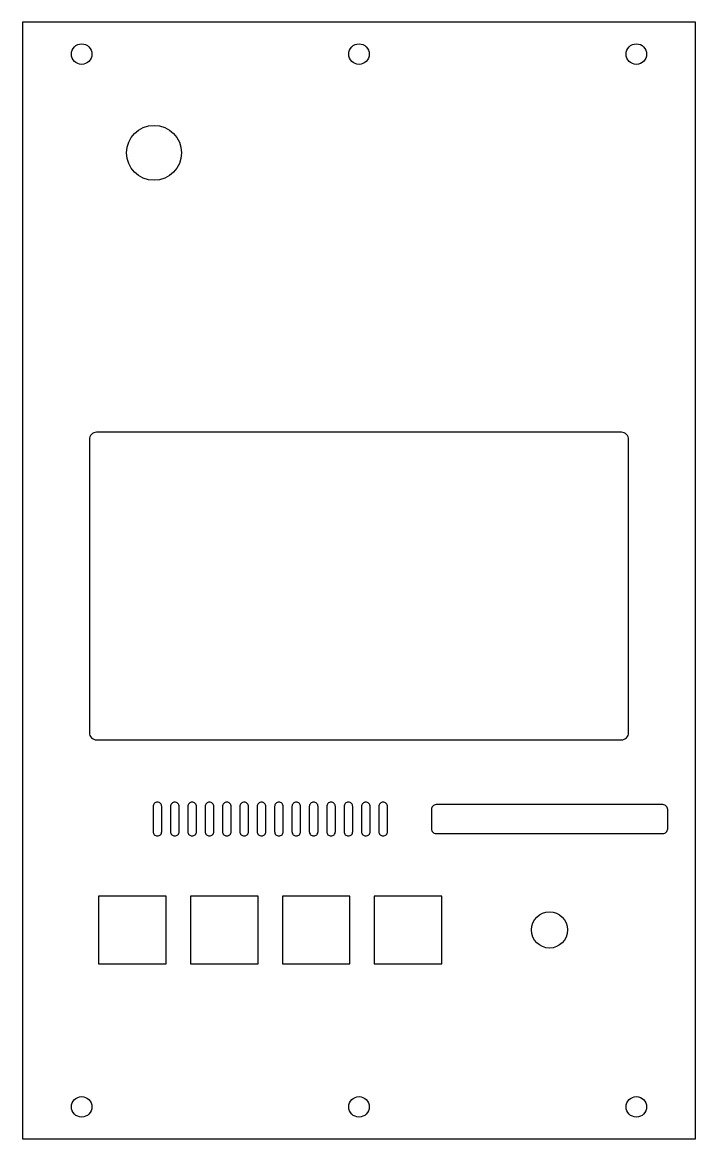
# Model space of a CAD drawing. Header units: millimetres. Extents: x 0 to 140, y 0 to 232.
import ezdxf

# ---------------------------------------------------------------- set-up
doc = ezdxf.new("R2010")
doc.units = ezdxf.units.MM

msp = doc.modelspace()

# ---------------------------------------------------------------- linework, layer by layer
for points in [[(0, 0), (139.6, 0), (139.6, 231.61), (0, 231.61)], [(15.82, 36.3), (29.82, 36.3), (29.82, 50.3), (15.82, 50.3)], [(34.87, 36.3), (48.87, 36.3), (48.87, 50.3), (34.87, 50.3)], [(53.92, 36.3), (67.92, 36.3), (67.92, 50.3), (53.92, 50.3)], [(72.97, 36.3), (86.97, 36.3), (86.97, 50.3), (72.97, 50.3)]]:
    msp.add_lwpolyline(points, close=True)
for points in [[(15.4, 82.75), (124.2, 82.75, 0.414214), (125.7, 84.25), (125.7, 145.05, 0.414214), (124.2, 146.55), (15.4, 146.55, 0.414214), (13.9, 145.05), (13.9, 84.25, 0.414214)], [(28, 62.8), (28, 62.8, 0.414214), (28.9, 63.7), (28.9, 68.9, 0.414214), (28, 69.8), (28, 69.8, 0.414214), (27.1, 68.9), (27.1, 63.7, 0.414214)], [(31.6, 62.8), (31.6, 62.8, 0.414214), (32.5, 63.7), (32.5, 68.9, 0.414214), (31.6, 69.8), (31.6, 69.8, 0.414214), (30.7, 68.9), (30.7, 63.7, 0.414214)], [(35.2, 62.8), (35.2, 62.8, 0.414214), (36.1, 63.7), (36.1, 68.9, 0.414214), (35.2, 69.8), (35.2, 69.8, 0.414214), (34.3, 68.9), (34.3, 63.7, 0.414214)], [(38.8, 62.8), (38.8, 62.8, 0.414214), (39.7, 63.7), (39.7, 68.9, 0.414214), (38.8, 69.8), (38.8, 69.8, 0.414214), (37.9, 68.9), (37.9, 63.7, 0.414214)], [(42.4, 62.8), (42.4, 62.8, 0.414214), (43.3, 63.7), (43.3, 68.9, 0.414214), (42.4, 69.8), (42.4, 69.8, 0.414214), (41.5, 68.9), (41.5, 63.7, 0.414214)], [(46, 62.8), (46, 62.8, 0.414214), (46.9, 63.7), (46.9, 68.9, 0.414214), (46, 69.8), (46, 69.8, 0.414214), (45.1, 68.9), (45.1, 63.7, 0.414214)], [(49.6, 62.8), (49.6, 62.8, 0.414214), (50.5, 63.7), (50.5, 68.9, 0.414214), (49.6, 69.8), (49.6, 69.8, 0.414214), (48.7, 68.9), (48.7, 63.7, 0.414214)], [(53.2, 62.8), (53.2, 62.8, 0.414214), (54.1, 63.7), (54.1, 68.9, 0.414214), (53.2, 69.8), (53.2, 69.8, 0.414214), (52.3, 68.9), (52.3, 63.7, 0.414214)], [(56.8, 62.8), (56.8, 62.8, 0.414214), (57.7, 63.7), (57.7, 68.9, 0.414214), (56.8, 69.8), (56.8, 69.8, 0.414214), (55.9, 68.9), (55.9, 63.7, 0.414214)], [(60.4, 62.8), (60.4, 62.8, 0.414214), (61.3, 63.7), (61.3, 68.9, 0.414214), (60.4, 69.8), (60.4, 69.8, 0.414214), (59.5, 68.9), (59.5, 63.7, 0.414214)], [(64, 62.8), (64, 62.8, 0.414214), (64.9, 63.7), (64.9, 68.9, 0.414214), (64, 69.8), (64, 69.8, 0.414214), (63.1, 68.9), (63.1, 63.7, 0.414214)], [(67.6, 62.8), (67.6, 62.8, 0.414214), (68.5, 63.7), (68.5, 68.9, 0.414214), (67.6, 69.8), (67.6, 69.8, 0.414214), (66.7, 68.9), (66.7, 63.7, 0.414214)], [(71.2, 62.8), (71.2, 62.8, 0.414214), (72.1, 63.7), (72.1, 68.9, 0.414214), (71.2, 69.8), (71.2, 69.8, 0.414214), (70.3, 68.9), (70.3, 63.7, 0.414214)], [(74.8, 62.8), (74.8, 62.8, 0.414214), (75.7, 63.7), (75.7, 68.9, 0.414214), (74.8, 69.8), (74.8, 69.8, 0.414214), (73.9, 68.9), (73.9, 63.7, 0.414214)], [(85.8, 63.3), (132.8, 63.3, 0.414214), (133.8, 64.3), (133.8, 68.3, 0.414214), (132.8, 69.3), (85.8, 69.3, 0.414214), (84.8, 68.3), (84.8, 64.3, 0.414214)]]:
    msp.add_lwpolyline(points, format="xyb", close=True)
for centre, radius in [((12.3, 225.01), 2.13), ((69.8, 225.01), 2.13), ((127.3, 225.01), 2.13), ((27.3, 204.53), 5.7), ((109.3, 43.3), 3.75), ((12.3, 6.6), 2.13), ((69.8, 6.6), 2.13), ((127.3, 6.6), 2.13)]:
    msp.add_circle(centre, radius)

doc.saveas('drawing.dxf')
